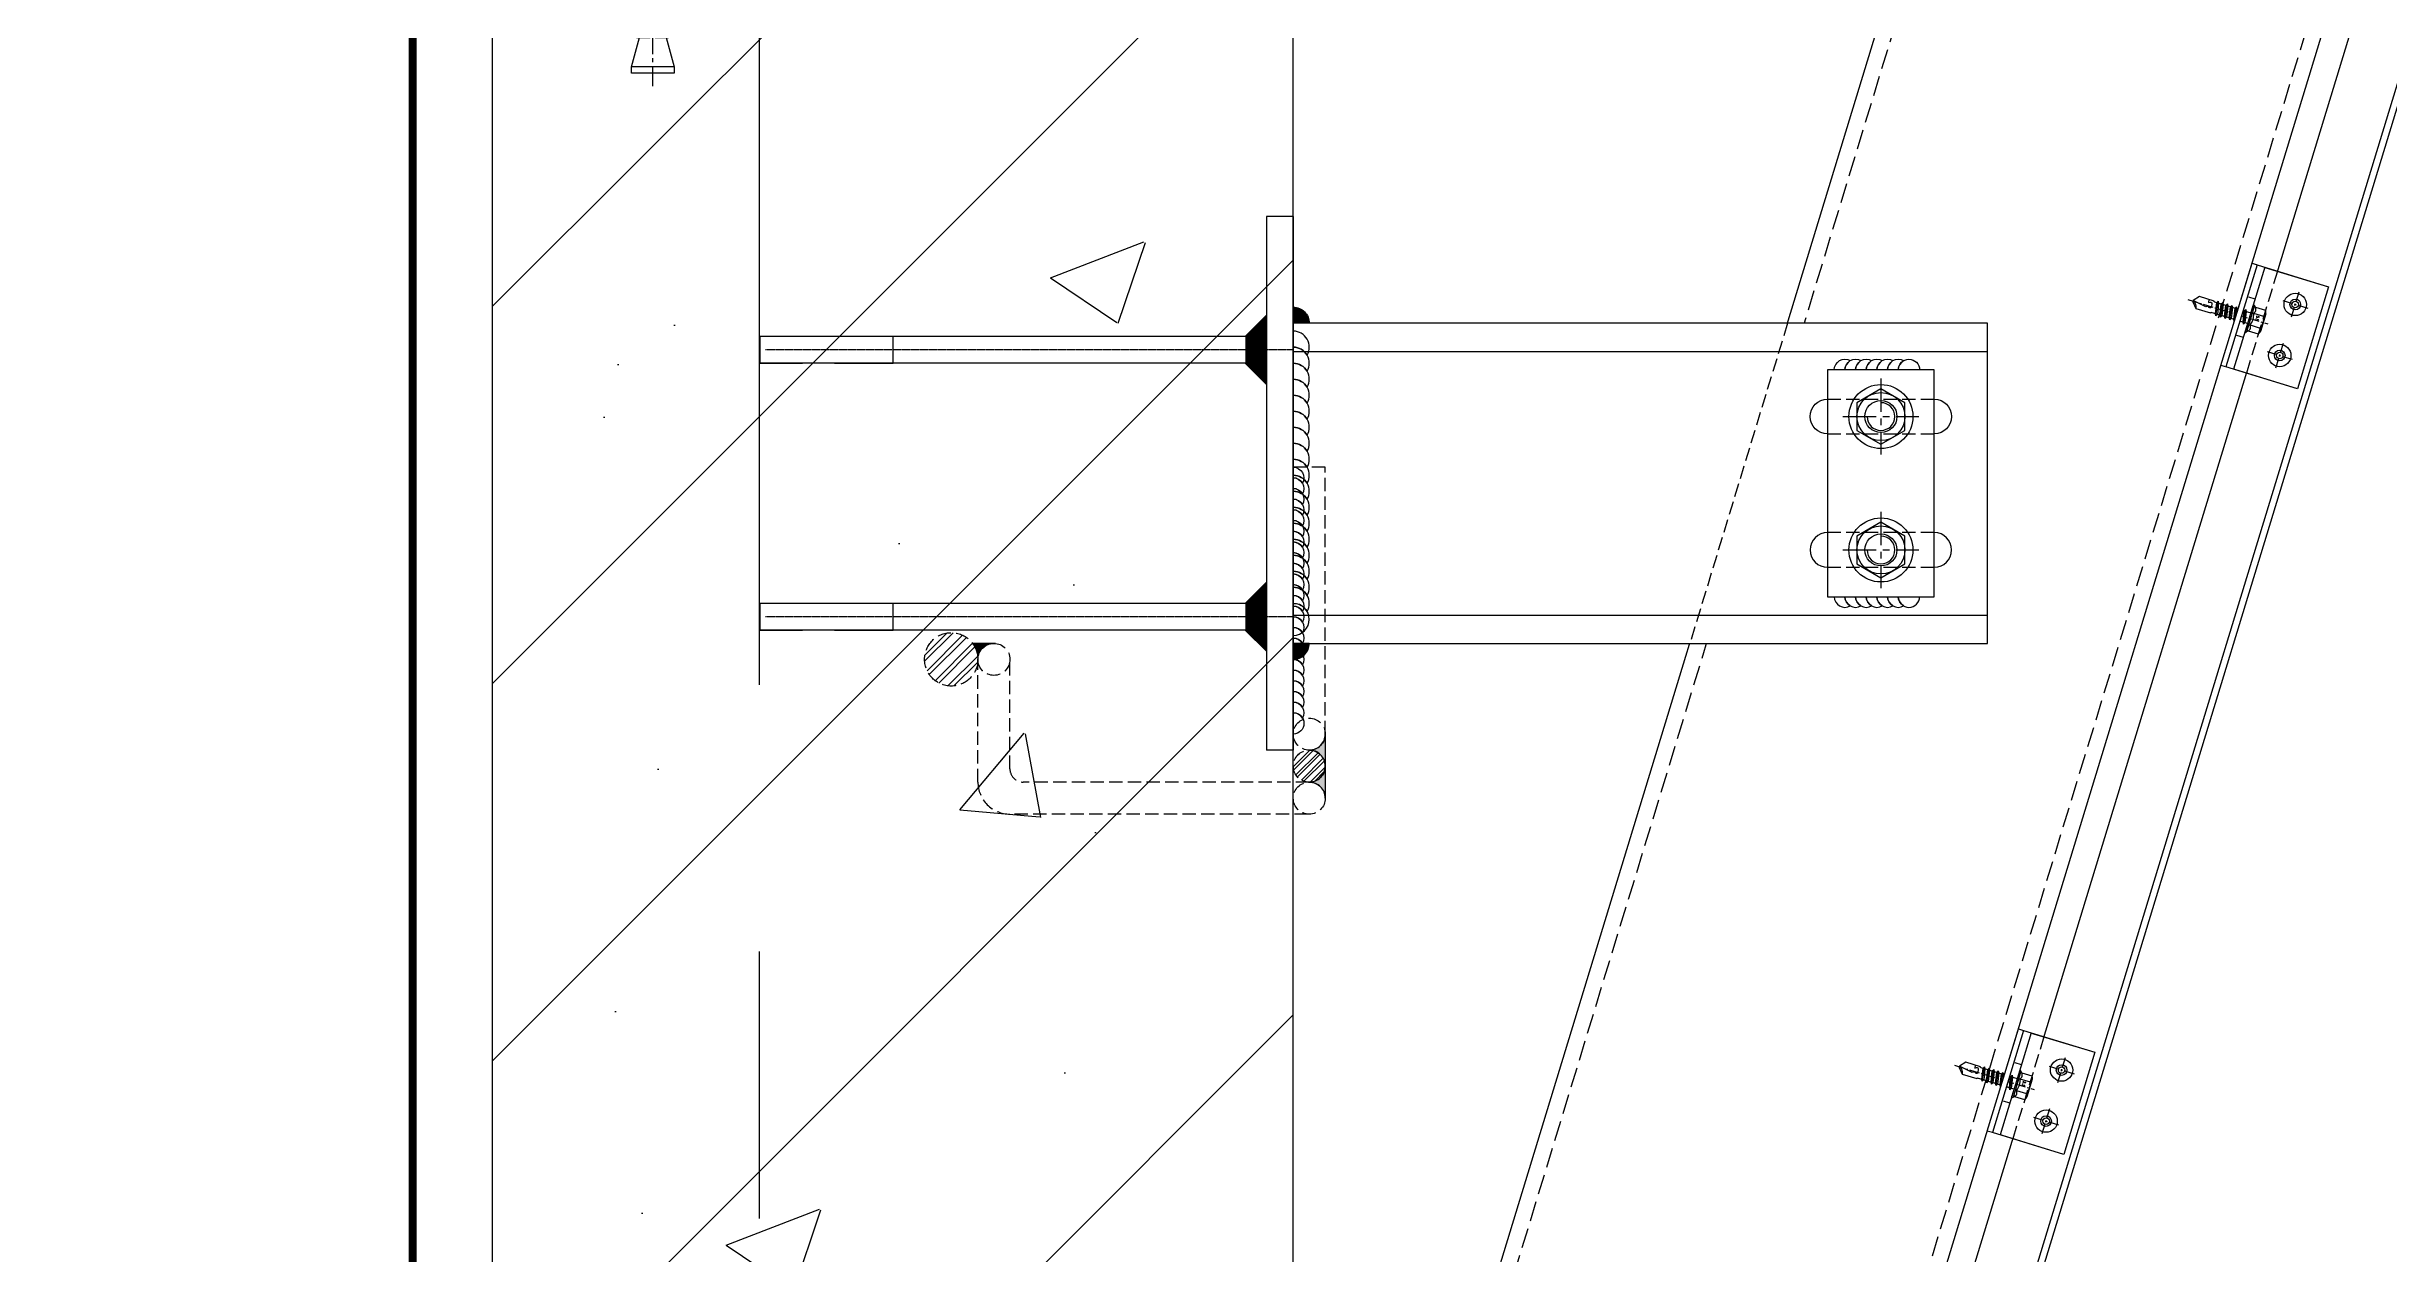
# Model space of a CAD drawing. Extents: x 220580 to 2027826, y -309201 to 71987.
# Drawn here: x 291525 to 292402, y -151868 to -151416 of the extents above; entities that cross this region are included whole.
import ezdxf
from ezdxf.enums import TextEntityAlignment as Align

# ---------------------------------------------------------------- set-up
doc = ezdxf.new("R2010")
doc.units = 0
for name, pattern in [('CENTER', [2, 1.25, -0.25, 0.25, -0.25]), ('DASH', [0.35, 0.25, -0.1]), ('ZN-CENTER', [2, 1.25, -0.25, 0.25, -0.25]), ('ZN-DASH', [0.35, 0.25, -0.1])]:
    doc.linetypes.add(name, pattern=pattern)
for name, color, linetype in [('!ZN1-填充-8', 8, 'Continuous'), ('!ZN3-铝板幕墙-3', 3, 'Continuous'), ('!ZN4-焊缝-8', 8, 'Continuous'), ('!ZN4-辅助材料-1', 1, 'Continuous'), ('!ZN4-配件-11', 11, 'Continuous'), ('!ZN5-钢材投影-40', 40, 'Continuous'), ('!ZN5-铝材投影-112', 112, 'Continuous'), ('!ZN6-虚线-8', 8, 'ZN-DASH'), ('!ZN6-轴线-1', 1, 'ZN-CENTER'), ('1 轴线 辅助线', 1, 'CENTER'), ('2钢材断面', 2, 'Continuous'), ('40钢材投影', 40, 'Continuous'), ('ALT_CEN-0-30', 1, 'CENTER'), ('DIM', 173, 'Continuous'), ('S-AXIS', 111, 'Continuous'), ('S-SHAPE', 51, 'Continuous')]:
    doc.layers.add(name, color=color, linetype=linetype)
doc.styles.add('DHTEXT-1', font='ROMANS.shx', dxfattribs={"width": 0.7, "bigfont": 'CHINESE.shx'})
doc.dimstyles.new('ZN3', dxfattribs={"dimscale": 3, "dimtxt": 2.5, "dimasz": 1.5, "dimexe": 1, "dimexo": 2, "dimgap": 0.9, "dimtad": 1, "dimdec": 0, "dimdsep": 46, "dimtxsty": 'DHTEXT-1', "dimblk": 'ARCHTICK', "dimcen": 2.5, "dimclrd": 173, "dimclre": 173, "dimclrt": 7, "dimazin": 2, "dimtfac": 1, "dimtix": 1, "dimtmove": 2, "dimatfit": 3, "dimfxl": 0, "dimarcsym": 0})

# ---------------------------------------------------------------- blocks, each defined once
blk = doc.blocks.new('A$Cec10f56f')
at = {"layer": '!ZN1-填充-8'}
h = blk.add_hatch(color=252, dxfattribs=at)
h.dxf.hatch_style = 1
h.paths.add_polyline_path([(10, 55), (10, 62.94), (18.01, 55)])
h = blk.add_hatch(color=252, dxfattribs=at)
h.dxf.hatch_style = 1
h.paths.add_polyline_path([(18.01, 55), (18.01, 45), (10, 45), (10, 55)])
h = blk.add_hatch(color=252, dxfattribs=at)
h.dxf.hatch_style = 1
h.paths.add_polyline_path([(10, 45), (10, 37.06), (18.01, 45)])
h = blk.add_hatch(color=252, dxfattribs=at)
h.dxf.hatch_style = 1
h.paths.add_polyline_path([(10, -45), (10, -37.06), (18.01, -45)])
h = blk.add_hatch(color=252, dxfattribs=at)
h.dxf.hatch_style = 1
h.paths.add_polyline_path([(18.01, -45), (18.01, -55), (10, -55), (10, -45)])
h = blk.add_hatch(color=252, dxfattribs=at)
h.dxf.hatch_style = 1
h.paths.add_polyline_path([(10, -55), (10, -62.94), (18.01, -55)])
at = {"layer": '2钢材断面'}
for p, q in [((0, 100), (10, 100)), ((0, 100), (0, -100)), ((10, 100), (10, 45)), ((10, 45), (10, -44)), ((10, -44), (10, -100)), ((0, -100), (10, -100))]:
    blk.add_line(p, q, dxfattribs=at)
at = {"layer": '40钢材投影'}
for p, q in [((18.01, 55), (10, 62.94)), ((10, 55), (200, 55)), ((200, 55), (200, 45)), ((10, 45), (200, 45)), ((18.01, 45), (10, 37.06)), ((18.01, -45), (10, -37.06)), ((10, -45), (200, -45)), ((200, -45), (200, -55)), ((10, -55), (200, -55)), ((18.01, -55), (10, -62.94))]:
    blk.add_line(p, q, dxfattribs=at)
for points in [[(172, 45), (150, 45), (150, 55), (200, 55), (200, 45), (184, 45)], [(172, -55), (150, -55), (150, -45), (200, -45), (200, -55), (184, -55)]]:
    blk.add_lwpolyline(points, dxfattribs=at)
at = {"layer": 'ALT_CEN-0-30', "ltscale": 0.3}
for p, q in [((0, 50), (197.81, 50)), ((0, -50), (197.81, -50))]:
    blk.add_line(p, q, dxfattribs=at)
blk = doc.blocks.new('20250825104818')
at = {"linetype": 'ZN-DASH', "ltscale": 20}
blk.add_wipeout([(0, 40), (260.32, 40), (260.32, 160), (0, 160)], dxfattribs=at).dxf.layer = '!ZN6-虚线-8'
at = {"layer": '!ZN4-焊缝-8', "ltscale": 0.1}
h = blk.add_hatch(color=256, dxfattribs=at)
edge = h.paths.add_edge_path()
edge.add_line((6, 160), (0, 160))
edge.add_line((0, 160), (0, 166))
edge.add_arc((0, 160), 6, 0, 90, ccw=False)
h = blk.add_hatch(color=256, dxfattribs=at)
edge = h.paths.add_edge_path()
edge.add_line((6, 40), (0, 40))
edge.add_line((0, 40), (0, 34))
edge.add_arc((0, 40), 6, 270, 360)
for points in [[(6, 160), (0, 160), (0, 166, -0.414214)], [(6, 40), (0, 40), (0, 34, 0.414214)]]:
    blk.add_lwpolyline(points, format="xyb", close=True, dxfattribs=at)
at = {"layer": '!ZN4-焊缝-8', "color": 8, "ltscale": 20}
blk.add_lwpolyline([(0, 43, 1), (0, 55, -0.267949), (5.2, 52, 0.57735), (0, 61, -0.267949), (5.2, 58, 0.57735), (0, 67, -0.267949), (5.2, 64, 0.57735), (0, 73, -0.267949), (5.2, 70, 0.57735), (0, 79, -0.267949), (5.2, 76, 0.57735), (0, 85, -0.267949), (5.2, 82, 0.57735), (0, 91, -0.267949), (5.2, 88, 0.57735), (0, 97, -0.267949), (5.2, 94, 0.57735), (0, 103, -0.267949), (5.2, 100, 0.57735), (0, 109, -0.267949), (5.2, 106, 0.57735), (0, 115, -0.267949), (5.2, 112, 0.57735), (0, 121, -0.267949), (5.2, 118, 0.57735), (0, 127, -0.267949), (5.2, 124, 0.57735), (0, 133, -0.267949), (5.2, 130, 0.57735), (0, 139, -0.267949), (5.2, 136, 0.57735), (0, 145, -0.267949), (5.2, 142, 0.57735), (0, 151, -0.267949), (5.2, 148, 0.57735), (0, 157)], format="xyb", dxfattribs=at)
at = {"layer": '!ZN4-焊缝-8', "ltscale": 0.1}
for points in [[(202.82, 142.5, -0.57735), (208.82, 145.96, 0.267949), (206.82, 142.5, -0.57735), (212.82, 145.96, 0.267949), (210.82, 142.5, -0.57735), (216.82, 145.96, 0.267949), (214.82, 142.5, -0.57735), (220.82, 145.96, 0.267949), (218.82, 142.5, -0.57735), (224.82, 145.96, 0.267949), (222.82, 142.5, -0.57735), (228.82, 145.96, 0.267949), (226.82, 142.5, -1), (234.82, 142.5, -1)], [(202.82, 57.5, 0.57735), (208.82, 54.04, -0.267949), (206.82, 57.5, 0.57735), (212.82, 54.04, -0.267949), (210.82, 57.5, 0.57735), (216.82, 54.04, -0.267949), (214.82, 57.5, 0.57735), (220.82, 54.04, -0.267949), (218.82, 57.5, 0.57735), (224.82, 54.04, -0.267949), (222.82, 57.5, 0.57735), (228.82, 54.04, -0.267949), (226.82, 57.5, 1), (234.82, 57.5, 1)]]:
    blk.add_lwpolyline(points, format="xyb", dxfattribs=at)
at = {"layer": '!ZN4-配件-11', "linetype": 'ByBlock', "ltscale": 10}
for points in [[(229.32, 130.2), (220.32, 135.39), (211.32, 130.2), (211.32, 119.8), (220.32, 114.61), (229.32, 119.8)], [(229.32, 80.2), (220.32, 85.39), (211.32, 80.2), (211.32, 69.8), (220.32, 64.61), (229.32, 69.8)]]:
    blk.add_lwpolyline(points, close=True, dxfattribs=at)
for centre, radius in [((220.32, 125), 12), ((220.32, 125), 9), ((220.32, 125), 6), ((220.32, 75), 12), ((220.32, 75), 9), ((220.32, 75), 6)]:
    blk.add_circle(centre, radius, dxfattribs=at)
for centre in [(220.32, 125), (220.32, 75)]:
    blk.add_arc(centre, 5.19, 180, 90, dxfattribs=at)
at = {"layer": '!ZN5-钢材投影-40'}
for p, q in [((0, 149.44), (260.32, 149.44)), ((0, 50.56), (260.32, 50.56))]:
    blk.add_line(p, q, dxfattribs=at)
for points in [[(0, 40), (260.32, 40), (260.32, 160), (0, 160)], [(202.82, 57.5), (240.32, 57.5), (240.32, 142.5), (200.32, 142.5), (200.32, 57.5)]]:
    blk.add_lwpolyline(points, close=True, dxfattribs=at)
for points in [[(200.32, 118.5), (200.32, 118.5, -1), (200.32, 131.5), (200.32, 131.5)], [(240.32, 131.5), (240.32, 131.5, -1), (240.32, 118.5), (240.32, 118.5)], [(200.32, 81.5), (200.32, 81.5, 1), (200.32, 68.5), (200.32, 68.5)], [(240.32, 68.5), (240.32, 68.5, 1), (240.32, 81.5), (240.32, 81.5)]]:
    blk.add_lwpolyline(points, format="xyb", dxfattribs=at)
at = {"layer": '!ZN6-虚线-8', "linetype": 'ZN-DASH', "ltscale": 20}
for p, q in [((185.32, 160), (148.69, 40)), ((200.32, 131.5), (240.32, 131.5)), ((200.32, 118.5), (240.32, 118.5)), ((240.32, 81.5), (200.32, 81.5)), ((200.32, 68.5), (240.32, 68.5))]:
    blk.add_line(p, q, dxfattribs=at)
at = {"layer": '!ZN6-轴线-1', "color": 1, "linetype": 'ZN-CENTER', "ltscale": 10}
for p, q in [((220.32, 139.27), (220.32, 110.73)), ((206.04, 125), (234.59, 125)), ((220.32, 89.27), (220.32, 60.73)), ((206.04, 75), (234.59, 75))]:
    blk.add_line(p, q, dxfattribs=at)
blk = doc.blocks.new('*U223')
h = blk.add_hatch(color=0)
edge = h.paths.add_edge_path()
edge.add_line((-15, 3), (-15, 0))
edge.add_line((-15, 0), (-18, 0))
edge.add_arc((-14.59, -0.41), 3.44, 456.91291, 533.08709, ccw=False)
h = blk.add_hatch(color=0)
edge = h.paths.add_edge_path()
edge.add_line((15, 3), (15, 0))
edge.add_line((15, 0), (18, 0))
edge.add_arc((14.59, -0.41), 3.44, 6.91291, 83.08709)
at = {"linetype": 'ByBlock', "ltscale": 20}
for p, q in [((-4.17, 18.5), (-5, 17.67)), ((-5, 17.67), (5, 17.67)), ((-5, 13.5), (-5, 17.67)), ((-4.17, 18.5), (4.17, 18.5)), ((-4.15, 13.5), (-4.15, 17.67)), ((4.15, 13.5), (4.15, 17.67)), ((4.17, 18.5), (5, 17.67)), ((5, 13.5), (5, 17.67)), ((-9.24, 4.5), (-9.24, 13)), ((-6.93, 13.5), (6.93, 13.5)), ((-4.62, 4.5), (-4.62, 13)), ((4.62, 4.5), (4.62, 13)), ((9.24, 4.5), (9.24, 13)), ((-6.93, 4), (6.93, 4)), ((-5, -8), (-5, 0)), ((-4.15, -8), (-4.15, 0)), ((4.15, -8), (4.15, 0)), ((5, -8), (5, 0)), ((-8, -8.44), (-7.56, -8)), ((-7.56, -8), (7.56, -8)), ((8, -8.44), (7.56, -8))]:
    blk.add_line(p, q, dxfattribs=at)
at = {"color": 0, "linetype": 'CENTER', "ltscale": 6}
blk.add_line((0, -106.22), (0, 22.53), dxfattribs=at)
at = {"linetype": 'DASH', "ltscale": 10}
for p, q in [((-5, -88), (-5, -8)), ((5, -88), (5, -8))]:
    blk.add_line(p, q, dxfattribs=at)
at = {"ltscale": 10}
for p, q in [((-8, -77.95), (-0.89, -77.95)), ((-5.96, -84.5), (-8, -77.95)), ((-7, -77.95), (-7, -75.95)), ((-0.89, -88), (-0.89, -75.95)), ((0.89, -88), (0.89, -75.95)), ((0.89, -77.95), (8, -77.95)), ((5.96, -84.5), (8, -77.95)), ((7, -77.95), (7, -75.95)), ((-5.96, -84.5), (-0.89, -84.5)), ((0.89, -84.5), (5.96, -84.5)), ((-5.96, -88), (-0.89, -88)), ((0.89, -88), (5.96, -88))]:
    blk.add_line(p, q, dxfattribs=at)
at = {"color": 0}
for points in [[(-15, 3), (-15, 0), (-18, 0, -0.345178)], [(15, 3), (15, 0), (18, 0, 0.345178)]]:
    blk.add_lwpolyline(points, format="xyb", close=True, dxfattribs=at)
at = {"linetype": 'ByBlock', "ltscale": 20}
blk.add_lwpolyline([(15, 0), (15, 4), (-15, 4), (-15, 0)], close=True, dxfattribs=at)
at = {"ltscale": 10}
blk.add_lwpolyline([(-8, -8.44), (8, -8.44), (8, -75.95), (-8, -75.95)], close=True, dxfattribs=at)
for points in [[(-5.96, -84.5), (-8, -86.25), (-5.96, -88)], [(5.96, -84.5), (8, -86.25), (5.96, -88)]]:
    blk.add_lwpolyline(points, dxfattribs=at)
at = {"linetype": 'ByBlock', "ltscale": 20}
for points in [[(5, -88), (8, -98.98), (8, -101.25), (-8, -101.25), (-8, -98.98), (-5, -88)], [(8, -98.98), (-8, -98.98)]]:
    blk.add_lwpolyline(points, dxfattribs=at)
for centre, radius, start, end in [((-6.93, 7.92), 5.58, 65.5673, 114.4327), ((0, -8.08), 21.58, 77.64322, 102.35678), ((6.93, 7.92), 5.58, 65.5673, 114.4327), ((-6.93, 9.58), 5.58, 245.5673, 294.4327), ((0, 25.58), 21.58, 257.64322, 282.35678), ((6.93, 9.58), 5.58, 245.5673, 294.4327)]:
    blk.add_arc(centre, radius, start, end, dxfattribs=at)
at = {"layer": 'Defpoints', "color": 0, "ltscale": 10, "style": 'DHTEXT-1', "width": 0.7}
blk.add_text('M10', height=3, rotation=90, dxfattribs=at).set_placement((4.22, -30.11), align=Align.CENTER)
blk = doc.blocks.new('*U1824')
at = {"color": 0, "linetype": 'ZN-CENTER', "ltscale": 3}
blk.add_line((24, 0), (-7.28, 0), dxfattribs=at)
at = {"ltscale": 10}
for p, q in [((-5.45, -3.46), (-5.45, 3.46)), ((-1.02, 4.62), (-4.95, 4.62)), ((-1.02, 2.31), (-4.95, 2.31)), ((-0.55, -5.12), (-0.55, 5.12)), ((-0.17, 5.48), (0, 4.84)), ((0, -4.84), (0, 4.84)), ((0, 2.08), (14.29, 2.08)), ((1.42, 2.73), (2.2, -2.73)), ((3.22, 2.73), (4, -2.73)), ((5.02, 2.73), (5.8, -2.73)), ((6.82, 2.73), (7.6, -2.73)), ((8.62, 2.73), (9.4, -2.73)), ((10.42, 2.73), (11.2, -2.73)), ((12.22, 2.73), (13, -2.73)), ((-1.02, -2.31), (-4.95, -2.31)), ((-1.02, -4.62), (-4.95, -4.62)), ((-0.17, -5.48), (0, -4.84)), ((14.29, -2.09), (0, -2.09))]:
    blk.add_line(p, q, dxfattribs=at)
for points in [[(1.83, -2.09), (1.05, 2.08), (1.42, 2.73), (1.79, 2.08), (2.57, -2.09), (2.2, -2.73)], [(3.63, -2.09), (2.85, 2.08), (3.22, 2.73), (3.59, 2.08), (4.37, -2.09), (4, -2.73)], [(5.43, -2.09), (4.65, 2.08), (5.02, 2.73), (5.39, 2.08), (6.17, -2.09), (5.8, -2.73)], [(7.23, -2.09), (6.45, 2.08), (6.82, 2.73), (7.19, 2.08), (7.97, -2.09), (7.6, -2.73)], [(9.03, -2.09), (8.25, 2.08), (8.62, 2.73), (8.99, 2.08), (9.77, -2.09), (9.4, -2.73)], [(10.83, -2.09), (10.05, 2.08), (10.42, 2.73), (10.79, 2.08), (11.57, -2.09), (11.2, -2.73)], [(12.63, -2.09), (11.85, 2.08), (12.22, 2.73), (12.59, 2.08), (13.37, -2.09), (13, -2.73)]]:
    blk.add_lwpolyline(points, close=True, dxfattribs=at)
for points in [[(14.29, -2.09, -0.414214), (14.45, -2.24), (14.45, -2.32), (20.18, -2.32), (22, -0.26), (22, 0.26), (20.18, 2.32), (14.45, 2.32), (14.45, 2.24, -0.414214), (14.29, 2.08)], [(16.51, -2.32), (16.36, -1.2), (15.83, -1.52, -0.530462), (15.03, -1.17), (14.81, 0.1, -0.651316), (15.47, 0.54), (16, 0.21), (16.77, 0.66), (22, -0.26, -0.201226), (20.18, 2.32)]]:
    blk.add_lwpolyline(points, format="xyb", dxfattribs=at)
for centre, radius, start, end in [((-3.87, 3.46), 1.58, 133.17355, 226.82645), ((0.13, 0), 5.58, 155.5673, 204.4327), ((0.07, 3.46), 1.58, 133.17355, 226.82645), ((4.07, 0), 5.58, 155.5673, 204.4327), ((7.48, -2.87), 11.32, 132.49215, 138.60636), ((-3.87, -3.46), 1.58, 133.17355, 226.82645), ((0.07, -3.46), 1.58, 133.17355, 226.82645), ((7.48, 2.87), 11.32, 221.39356, 227.50785)]:
    blk.add_arc(centre, radius, start, end, dxfattribs=at)
at = {"layer": 'Defpoints', "color": 0, "ltscale": 10, "style": 'DHTEXT-1', "width": 0.7}
blk.add_text('5.5', height=1, rotation=90, dxfattribs=at).set_placement((-2.46, -0.93), align=Align.CENTER)
blk = doc.blocks.new('*U2097')
at = {"color": 0, "linetype": 'CENTER', "ltscale": 3}
for p, q in [((4.88, 0), (-4.88, 0)), ((0, 4.88), (0, -4.88))]:
    blk.add_line(p, q, dxfattribs=at)
at = {"linetype": 'ByBlock', "ltscale": 10}
for radius in [4.2, 2, 1.23]:
    blk.add_circle((0, 0), radius, dxfattribs=at)
blk = doc.blocks.new('*U1915')
at = {"ltscale": 0.125}
blk.add_wipeout([(-20, -30), (20, -30), (20, -5), (-20, -5)], dxfattribs=at).dxf.layer = '!ZN6-虚线-8'
at = {"layer": '!ZN1-填充-8'}
h = blk.add_hatch(dxfattribs=at)
h.set_pattern_fill('NET3', color=256, scale=0.75, angle=180, style=0)
h.set_pattern_definition([(180, (-1731.706, 294.7402), (-3e-16, -2.38125), []), (240, (-1731.706, 294.7402), (2.062223, -1.190625), []), (300, (-1731.706, 294.7402), (2.062223, 1.190625), [])])
h.paths.add_polyline_path([(20, 0), (-20, 0), (-20, -2), (20, -2)])
at = {"layer": '!ZN5-铝材投影-112'}
blk.add_lwpolyline([(20, -2), (-20, -2), (-20, -30), (20, -30)], close=True, dxfattribs=at)
at = {"layer": '!ZN6-虚线-8', "linetype": 'ZN-DASH', "ltscale": 10}
for p, q in [((-7.5, -5), (-7.5, -2)), ((7.5, -5), (7.5, -2))]:
    blk.add_line(p, q, dxfattribs=at)
at = {"layer": '!ZN6-虚线-8', "color": 8, "linetype": 'ZN-DASH', "ltscale": 20}
blk.add_line((-20, -10), (20, -10), dxfattribs=at)
at = {"layer": '!ZN4-配件-11', "color": 1, "xscale": -1, "rotation": 270}
for name, p in [('*U1824', (0, -5)), ('*U2097', (-10, -20)), ('*U2097', (10, -20))]:
    blk.add_blockref(name, p, dxfattribs=at)
at = {"ltscale": 0.25}
blk.add_wipeout([(20, 0), (20, -2), (-20, -2), (-20, 0)], dxfattribs=at).dxf.layer = '!ZN4-辅助材料-1'
at = {"layer": '!ZN4-辅助材料-1'}
blk.add_lwpolyline([(20, 0), (-20, 0), (-20, -2), (20, -2)], close=True, dxfattribs=at)
at = {"layer": '!ZN5-铝材投影-112', "ltscale": 0.25}
blk.add_line((-20, -5), (20, -5), dxfattribs=at)
blk = doc.blocks.new('20190423083511')
at = {"layer": '!ZN1-填充-8'}
h = blk.add_hatch(dxfattribs=at)
h.set_pattern_fill('ANSI32', color=256, style=0)
h.set_pattern_definition([(45, (-112581.5874, -53216.1507), (-3.36759605, 3.36759605), []), (45, (-112579.3424, -53216.1507), (-3.36759605, 3.36759605), [])])
edge = h.paths.add_edge_path()
edge.add_arc((-128.23, 34), 10, 0, 360)
h = blk.add_hatch(dxfattribs=at)
h.set_pattern_fill('ANSI32', color=256, scale=0.6, style=0)
h.set_pattern_definition([(45, (-67466.0123, -31956.0904), (-2.02055763, 2.02055763), []), (45, (-67464.6652, -31956.0904), (-2.02055763, 2.02055763), [])])
edge = h.paths.add_edge_path()
edge.add_arc((6, -6), 6, 0, 360)
at = {"layer": '!ZN4-焊缝-8', "ltscale": 20}
h = blk.add_hatch(color=256, dxfattribs=at)
edge = h.paths.add_edge_path()
edge.add_arc((-128.23, 34), 10, 0, 36.68343, ccw=False)
edge.add_arc((-112.23, 34), 6, 84.65721, 180, ccw=False)
edge.add_line((-111.67, 39.97), (-120.21, 39.97))
h = blk.add_hatch(color=256, dxfattribs=at)
edge = h.paths.add_edge_path()
edge.add_line((12, 6), (12, -6))
edge.add_arc((6, -6), 6, 0, 90)
edge.add_arc((6, 6), 6, 270, 360)
h = blk.add_hatch(color=256, dxfattribs=at)
edge = h.paths.add_edge_path()
edge.add_line((12, -6), (12, -18))
edge.add_arc((6, -18), 6, 0, 90)
edge.add_arc((6, -6), 6, 270, 360)
blk.add_lwpolyline([(0, 106, -0.57735), (3.46, 100, 0.267949), (0, 102, -0.57735), (3.46, 96, 0.267949), (0, 98, -0.57735), (3.46, 92, 0.267949), (0, 94, -0.57735), (3.46, 88, 0.267949), (0, 90, -0.57735), (3.46, 84, 0.267949), (0, 86, -0.57735), (3.46, 80, 0.267949), (0, 82, -0.57735), (3.46, 76, 0.267949), (0, 78, -0.57735), (3.46, 72, 0.267949), (0, 74, -0.57735), (3.46, 68, 0.267949), (0, 70, -0.57735), (3.46, 64, 0.267949), (0, 66, -0.57735), (3.46, 60, 0.267949), (0, 62, -0.57735), (3.46, 56, 0.267949), (0, 58, -0.57735), (3.46, 52, 0.267949), (0, 54, -0.57735), (3.46, 48, 0.267949), (0, 50, -0.57735), (3.46, 44, 0.267949), (0, 46, -0.57735), (3.46, 40, 0.267949), (0, 42, -0.57735), (3.46, 36, 0.267949), (0, 38, -0.57735), (3.46, 32, 0.267949), (0, 34, -0.57735), (3.46, 28, 0.267949), (0, 30, -0.57735), (3.46, 24, 0.267949), (0, 26, -0.57735), (3.46, 20, 0.267949), (0, 22, -0.57735), (3.46, 16, 0.267949), (0, 18, -0.57735), (3.46, 12, 0.267949), (0, 14, -1), (0, 6, -1)], format="xyb", dxfattribs=at)
for points in [[(-120.21, 39.97, -0.161443), (-118.23, 34, -0.441797), (-111.67, 39.97)], [(12, 6), (12, -6, 0.414214), (6, 0, 0.414214), (12, 6)], [(12, -6), (12, -18, 0.414214), (6, -12, 0.414214), (12, -6)]]:
    blk.add_lwpolyline(points, format="xyb", close=True, dxfattribs=at)
at = {"layer": '!ZN6-虚线-8', "ltscale": 20}
blk.add_lwpolyline([(12, 6), (12, 106), (0, 106), (0, 6)], dxfattribs=at)
for points in [[(5.49, -23.98), (-106.23, -23.98, -0.414214), (-118.23, -11.98), (-118.23, 34)], [(6, -12), (-101.23, -12, -0.414214), (-106.23, -7), (-106.23, 34)]]:
    blk.add_lwpolyline(points, format="xyb", dxfattribs=at)
for centre, radius in [((-128.23, 34), 10), ((-112.23, 34), 6), ((6, 6), 6), ((6, -6), 6), ((6, -18), 6)]:
    blk.add_circle(centre, radius, dxfattribs=at)
blk = doc.blocks.new('20250825140909')
at = {"layer": '!ZN3-铝板幕墙-3'}
for points in [[(-2243.14, 4975), (-2118.51, 4975), (770.5, 14439)], [(-2096.01, 4971.64), (794.03, 14439)], [(-2093.51, 4971.27), (796.64, 14439)]]:
    blk.add_lwpolyline(points, dxfattribs=at)
at = {"layer": '!ZN5-钢材投影-40'}
for p, q in [((-1534.83, 6921.3), (767.47, 14463.33)), ((-1687.86, 6968.01), (597.59, 14454.84))]:
    blk.add_line(p, q, dxfattribs=at)
at = {"layer": '!ZN6-虚线-8', "ltscale": 30}
for p, q in [((-1540.57, 6923.05), (761.1, 14463.01)), ((-1682.12, 6966.26), (603.96, 14455.15))]:
    blk.add_line(p, q, dxfattribs=at)
at = {"color": 4, "linetype": 'ZN-DASH', "ltscale": 30, "const_width": 3}
blk.add_lwpolyline([(-130, 13900), (-130, 13246.3), (-1471.66, 12665.09)], dxfattribs=at)
at = {"layer": '!ZN4-配件-11', "color": 1, "ltscale": 50}
blk.add_blockref('*U223', (-40, 13955), dxfattribs=at)
at = {"layer": '40钢材投影', "color": 2, "ltscale": 500, "xscale": -1, "rotation": 359.9999999933083}
blk.add_blockref('A$Cec10f56f', (200.17, 13700), dxfattribs=at)
at = {"layer": '!ZN5-钢材投影-40', "ltscale": 1000}
blk.add_blockref('20250825104818', (200.17, 13600), dxfattribs=at)
at = {"xscale": -1, "rotation": 73.02450059439599}
for p in [(553.78, 13763.3), (466.19, 13476.37)]:
    blk.add_blockref('*U1915', p, dxfattribs=at)
at = {"layer": 'S-AXIS'}
h = blk.add_hatch(dxfattribs=at)
h.set_pattern_fill('AN31C', color=8, scale=500)
h.set_pattern_definition([(45, (21170.37, -828479.27), (-70.710678, 70.710678), []), (50, (21170.37, -828479.27), (358.63009, -31.37607), [37.5, -412.5]), (355, (21170.37, -828479.27), (-69.37567, 376.09607), [30, -330]), (100.4514, (21200.26, -828481.9), (289.25469, 344.71977), [31.8701, -350.57106]), (46.1842, (21170.37, -828379.27), (533.62052, -82.7595), [56.25, -618.75]), (96.6356, (21214.84, -828386.17), (467.33135, 487.05894), [47.80514, -525.8565]), (351.1842, (21170.37, -828379.27), (467.33097, 487.0593), [45, -495]), (21, (21220.37, -828404.27), (298.45353, -201.30945), [37.5, -412.5]), (326, (21220.37, -828404.27), (121.65767, 362.57502), [30, -330]), (71.4514, (21245.24, -828421.05), (420.11131, 161.26525), [31.8701, -350.57106]), (37.5, (21170.37, -828479.27), (6.079928, 166.446927), [0, -326, 0, -335, 0, -331.25]), (7.5, (21170.37, -828479.27), (131.53477, 197.205856), [0, -191, 0, -318.5, 0, -126.25]), (327.5, (21058.87, -828479.27), (266.911218, -11.277436), [0, -125, 0, -390, 0, -517.5]), (317.5, (21008.87, -828479.27), (291.593085, 50.05249), [0, -162.5, 0, -259, 0, -367.5])])
h.paths.add_polyline_path([(200, 13950), (50, 13950), (-100, 13950), (-100, 13200), (200, 13200)])
at = {"layer": 'S-SHAPE'}
blk.add_lwpolyline([(-100, 13950), (200, 13950), (200, 13200), (-100, 13200)], close=True, dxfattribs=at)
at = {"ltscale": 20}
blk.add_blockref('20190423083511', (200.17, 13600), dxfattribs=at)
blk = doc.blocks.new('_ArchTick')
at = {"color": 0, "linetype": 'ByBlock', "const_width": 0.4}
blk.add_lwpolyline([(-0.5, -0.5), (0.5, 0.5)], dxfattribs=at)
blk = doc.blocks.new('*D546')
at = {"layer": 'Defpoints', "color": 0, "ltscale": 30, "transparency": 16777216}
for p in [(292605.65, -150783.61), (293393.79, -151024.2), (291538.53, -154279.35)]:
    blk.add_point(p, dxfattribs=at)
at = {"layer": 'DIM', "color": 173, "linetype": 'ByBlock', "lineweight": -2, "ltscale": 30, "transparency": 16777216}
for p, q in [((292988.22, -150900.4), (293585.07, -151082.59)), ((292326.67, -154519.94), (293393.79, -151024.2)), ((291921.1, -154396.14), (292517.95, -154578.33))]:
    blk.add_line(p, q, dxfattribs=at)
at = {"layer": 'DIM', "color": 173, "lineweight": -2, "ltscale": 30, "transparency": 16777216, "xscale": 300, "yscale": 300, "zscale": 300}
for p, rotation in [((293393.79, -151024.2), 73.0245005943945), ((292326.67, -154519.94), 253.0245005943945)]:
    blk.add_blockref('_ArchTick', p, dxfattribs=dict(at, rotation=rotation))
at = {"layer": 'DIM', "color": 7, "ltscale": 30, "transparency": 16777216, "insert": (292448.96, -152646.53), "char_height": 500, "attachment_point": 5, "rotation": 73.0245, "style": 'DHTEXT-1'}
blk.add_mtext('3655', dxfattribs=at)

msp = doc.modelspace()

# ---------------------------------------------------------------- block references
at = {"ltscale": 1000}
msp.add_blockref('20250825140909', (291791.69, -165279.35), dxfattribs=at)

# ---------------------------------------------------------------- next in the draw order: linework, layer by layer
at = {"layer": '1 轴线 辅助线', "ltscale": 400}
msp.add_line((291791.69, -168454.88), (291791.69, -148390.83), dxfattribs=at)

# ---------------------------------------------------------------- next in the draw order: dimensions: what is measured, and where the dimension line sits
at = {"layer": 'DIM', "ltscale": 30}
dim = msp.add_aligned_dim(p1=(291538.53, -154279.35), p2=(292605.65, -150783.61), distance=-824.04, dimstyle='ZN3', override={"dimscale": 200}, dxfattribs=at)
dim.commit()
dim.dimension.update_dxf_attribs({"geometry": '*D546', "text_midpoint": (292448.96, -152646.53)})

doc.saveas('drawing.dxf')
